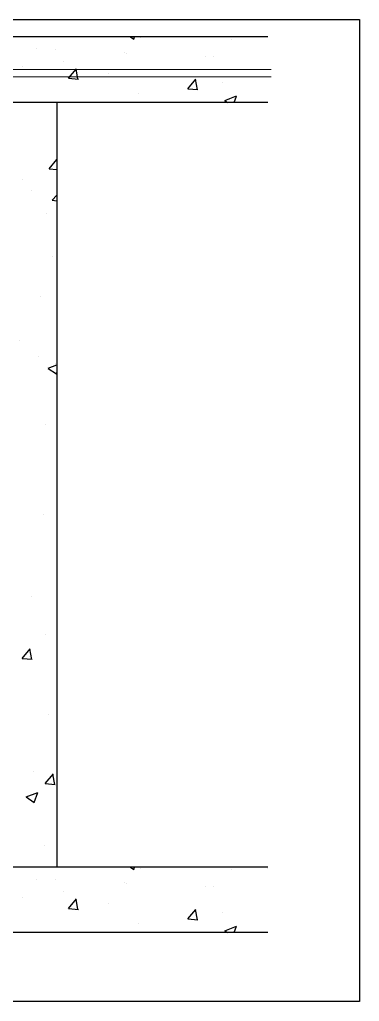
# Model space of a CAD drawing. Header units: millimetres. Extents: x 423257 to 751317, y -351975 to -271940.
# Drawn here: x 567279 to 575983, y -338082 to -312899 of the extents above; entities that cross this region are included whole.
import ezdxf

# ---------------------------------------------------------------- set-up
doc = ezdxf.new("R2010")
doc.units = ezdxf.units.MM
doc.header["$LTSCALE"] = 150
for name, color, linetype in [('-----20 General Symbol', 3, 'Continuous'), ('-----29 Cable Schedule', 1, 'Continuous'), ('-----31 Base Plan', 8, 'Continuous')]:
    doc.layers.add(name, color=color, linetype=linetype)

msp = doc.modelspace()

# ---------------------------------------------------------------- linework, layer by layer
at = {"layer": '-----20 General Symbol', "lineweight": 5, "ltscale": 0.5}
for p, q in [((561236, -314177), (573723, -314177)), ((561236, -314367), (573723, -314367))]:
    msp.add_line(p, q, dxfattribs=at)
at = {"layer": '-----29 Cable Schedule', "linetype": 'Continuous', "transparency": 33554687}
for p, q in [((549983, -312899), (575983, -312899)), ((575983, -312899), (575983, -338082)), ((575983, -338082), (549983, -338082))]:
    msp.add_line(p, q, dxfattribs=at)
at = {"layer": '-----29 Cable Schedule'}
msp.add_line((575983, -312899), (575983, -312899), dxfattribs=at)
at = {"layer": '-----31 Base Plan'}
for p, q in [((573640, -313343), (552160, -313343)), ((573328, -313343), (552358, -313343)), ((573640, -315022), (552160, -315022)), ((573640, -336319), (552160, -336319))]:
    msp.add_line(p, q, dxfattribs=at)
at = {"layer": '-----31 Base Plan', "linetype": 'Continuous', "transparency": 33554687}
for p, q in [((570115, -313343), (570201, -313402)), ((570201, -313401), (570220, -313343)), ((570385, -313367), (570385, -313367)), ((572716, -313402), (572716, -313402)), ((567701, -313650), (567701, -313650)), ((568195, -313667), (568195, -313667)), ((569977, -313746), (569977, -313746)), ((570022, -313757), (570022, -313757)), ((568407, -313969), (568407, -313969)), ((572041, -313848), (572041, -313848)), ((572254, -313842), (572254, -313842)), ((567340, -314110), (567340, -314110)), ((568529, -314404), (568734, -314159)), ((568774, -314429), (568724, -314161)), ((569554, -314275), (569554, -314275)), ((568529, -314404), (568784, -314427)), ((571587, -314672), (571793, -314427)), ((571832, -314696), (571783, -314429)), ((572487, -314513), (572487, -314513)), ((571587, -314672), (571842, -314694)), ((570333, -314786), (570333, -314786)), ((572534, -314975), (572604, -315022)), ((572536, -314972), (572834, -314857)), ((572661, -314944), (572661, -314944)), ((572778, -315022), (572833, -314861)), ((568037, -316723), (568236, -316486)), ((568236, -316498), (568233, -316480)), ((568037, -316723), (568236, -316741)), ((567357, -316994), (567357, -316994)), ((567587, -317272), (567587, -317272)), ((568108, -317527), (568236, -317547)), ((568109, -317530), (568236, -317398)), ((567964, -317880), (567964, -317880)), ((568116, -318963), (568116, -318963)), ((567807, -320003), (567807, -320003)), ((567285, -321142), (567285, -321142)), ((567752, -321545), (567752, -321545)), ((568012, -321841), (568236, -321755)), ((568185, -321715), (568185, -321715)), ((568011, -321845), (568223, -321988)), ((568223, -321988), (568236, -321948)), ((567951, -323280), (567951, -323280)), ((567883, -325585), (567883, -325585)), ((567573, -327705), (567573, -327705)), ((567938, -328680), (567938, -328680)), ((567345, -329286), (567551, -329041)), ((567590, -329310), (567541, -329043)), ((567345, -329286), (567600, -329308)), ((567519, -329246), (567519, -329246)), ((568012, -330716), (568012, -330716)), ((567632, -332195), (567632, -332195)), ((567937, -332493), (568143, -332248)), ((568182, -332518), (568133, -332250)), ((567937, -332494), (568192, -332516)), ((567443, -332838), (567655, -332981)), ((567445, -332835), (567743, -332720)), ((567655, -332981), (567742, -332724)), ((567926, -334080), (567926, -334080)), ((570115, -334640), (570201, -334698)), ((570201, -334698), (570220, -334640)), ((570385, -334663), (570385, -334663)), ((573631, -334662), (573631, -334662)), ((572716, -334699), (572716, -334699)), ((567701, -334947), (567701, -334947)), ((568195, -334964), (568195, -334964)), ((569977, -335043), (569977, -335043)), ((570022, -335054), (570022, -335054)), ((572041, -335145), (572041, -335145)), ((572254, -335139), (572254, -335139)), ((567340, -335407), (567340, -335407)), ((568407, -335266), (568407, -335266)), ((568529, -335701), (568734, -335456)), ((568774, -335725), (568724, -335458)), ((569554, -335572), (569554, -335572)), ((568529, -335701), (568784, -335724)), ((571587, -335969), (571793, -335724)), ((571832, -335993), (571783, -335726)), ((572487, -335810), (572487, -335810)), ((570333, -336083), (570333, -336083)), ((571587, -335969), (571842, -335991)), ((572536, -336269), (572834, -336154)), ((572778, -336319), (572833, -336157)), ((572534, -336272), (572604, -336319)), ((572661, -336240), (572661, -336240))]:
    msp.add_line(p, q, dxfattribs=at)
at = {"layer": '-----31 Base Plan', "transparency": 33554687}
for p, q in [((568236, -315022), (568236, -334640)), ((573640, -334640), (552160, -334640)), ((573328, -334640), (552358, -334640))]:
    msp.add_line(p, q, dxfattribs=at)
msp.add_line((575983, -338082), (575983, -338082))

doc.saveas('drawing.dxf')
